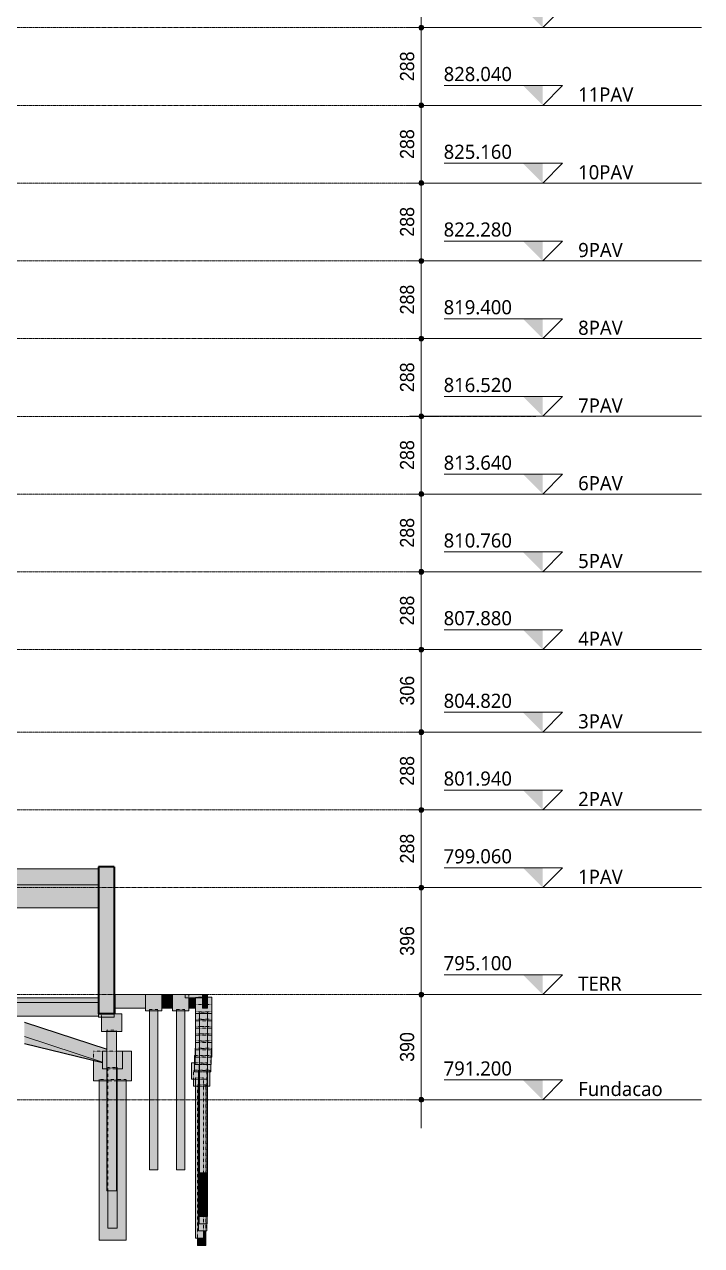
# Model space of a CAD drawing. Header units: centimetres. Extents: x -1981 to 73905, y -3196 to 88043.
# Drawn here: x 70308 to 72817, y 78580 to 83104 of the extents above; entities that cross this region are included whole.
import ezdxf

# ---------------------------------------------------------------- set-up
doc = ezdxf.new("R2010")
doc.units = ezdxf.units.CM
doc.linetypes.add('Centro', pattern=[3.175, 0.635, -0.47625, 1.5875, -0.47625])
doc.linetypes.add('Traço', pattern=[0.635, 0.3175, -0.3175])
for name, color, linetype, lineweight in [('A-ANNO-DIMS', 7, 'Continuous', 9), ('A-ANNO-DIMS-350', 7, 'Continuous', 9), ('A-FLOR', 7, 'Continuous', 25), ('A-FLOR-LEVL', 7, 'Continuous', 9), ('S-BEAM', 7, 'Continuous', 25), ('S-COLS', 7, 'Continuous', 25), ('S-FNDN', 7, 'Continuous', 25), ('S-FNDN-HDLN', 7, 'Traço', 9)]:
    doc.layers.add(name, color=color, linetype=linetype, lineweight=lineweight)
doc.styles.add('Arial_5', font='arial.ttf', dxfattribs={"width": 0.9, "height": 52.5})
doc.styles.add('Gadugi_8', font='gadugi.ttf', dxfattribs={"height": 52.5})
doc.dimstyles.new('PED_1_5mm_ESQ_5', dxfattribs={"dimscale": 30.48, "dimtxt": 53.563618, "dimasz": 2.296588, "dimexe": 1.722441, "dimexo": 1.722441, "dimgap": 0.344488, "dimtad": 1, "dimdec": 1, "dimrnd": 0.5, "dimdsep": 46, "dimtxsty": 'Arial_5', "dimblk1": 'DOTSMALL', "dimblk2": 'DOTSMALL', "dimsah": 1, "dimcen": 0.09, "dimdle": 3.444882, "dimazin": 0, "dimtfac": 1, "dimtdec": 4, "dimtix": 1, "dimtmove": 0, "dimatfit": 3, "dimfxl": 1, "dimtvp": 1, "dimtolj": 1, "dimtzin": 0, "dimarcsym": 2})

# ---------------------------------------------------------------- blocks, each defined once
blk = doc.blocks.new('PED_BLRET-1EST_R01_2019 - 75x75x65-3763687-CT G 003 - CRT ESQ')
at = {"layer": 'S-FNDN-HDLN'}
for p, q in [((1714.1, 79378), (1749.1, 79378)), ((1714.1, 79373), (1714.1, 79378)), ((1749.1, 79373), (1714.1, 79373)), ((1749.1, 79378), (1749.1, 79373))]:
    blk.add_line(p, q, dxfattribs=at)
blk = doc.blocks.new('PED_BLRET-1EST_R01_2019_muro_ - 60x60x60-3843966-CT G 003 - CRT ESQ')
at = {"layer": 'S-FNDN-HDLN'}
for p, q in [((-2471.6, 79455), (-2441.6, 79455)), ((-2471.6, 79450), (-2471.6, 79455)), ((-2441.6, 79450), (-2471.6, 79450)), ((-2441.6, 79455), (-2441.6, 79450))]:
    blk.add_line(p, q, dxfattribs=at)
blk = doc.blocks.new('PED_BLRET-1EST_R01_2019_muro_ - 60x60x60-V20-CT G 003 - CRT ESQ')
at = {"layer": 'S-FNDN-HDLN'}
for p, q in [((2057.1, 79418), (2087.1, 79418)), ((2087.1, 79413), (2057.2, 79413))]:
    blk.add_line(p, q, dxfattribs=at)
blk = doc.blocks.new('PED_BLRET-1EST_R01_2019_muro_ - 60x60x60-V21-CT G 003 - CRT ESQ')
at = {"layer": 'S-FNDN-HDLN'}
for p, q in [((2057.1, 79337), (2087.1, 79337)), ((2087.1, 79332), (2057.1, 79332))]:
    blk.add_line(p, q, dxfattribs=at)
blk = doc.blocks.new('PED_BLRET-1EST_R01_2019_muro_ - 60x60x60-V4-CT G 003 - CRT ESQ')
at = {"layer": 'S-FNDN-HDLN'}
for p, q in [((2055.6, 79256), (2057.1, 79256)), ((2055.6, 79251), (2055.6, 79256)), ((2057.1, 79251), (2055.6, 79251)), ((2057.1, 79256), (2085.6, 79256)), ((2085.6, 79251), (2057.1, 79251)), ((2085.6, 79256), (2085.6, 79251))]:
    blk.add_line(p, q, dxfattribs=at)
blk = doc.blocks.new('PED_BLRET-1EST_R01_2019_muro_ - 60x60x60-V5-CT G 003 - CRT ESQ')
at = {"layer": 'S-FNDN-HDLN'}
for p, q in [((2053.7, 79229), (2055.6, 79229)), ((2053.7, 79224), (2053.7, 79229)), ((2055.7, 79224), (2053.7, 79224)), ((2055.7, 79229), (2083.7, 79229)), ((2083.7, 79224), (2055.7, 79224)), ((2083.7, 79229), (2083.7, 79224))]:
    blk.add_line(p, q, dxfattribs=at)
blk = doc.blocks.new('PED_BLRET-1EST_R01_2019_muro_ - 60x60x60-V6-CT G 003 - CRT ESQ')
at = {"layer": 'S-FNDN-HDLN'}
for p, q in [((2042.1, 79202), (2053.8, 79202)), ((2042.1, 79197), (2042.1, 79202)), ((2053.8, 79197), (2042.1, 79197)), ((2053.8, 79202), (2072.1, 79202)), ((2072.1, 79197), (2053.8, 79197)), ((2072.1, 79202), (2072.1, 79197))]:
    blk.add_line(p, q, dxfattribs=at)
blk = doc.blocks.new('PED_BLRET-1EST_R01_2019_muro_ - 60x60x60-V22-CT G 003 - CRT ESQ')
at = {"layer": 'S-FNDN-HDLN'}
for p, q in [((2049.9, 79175), (2079.9, 79175)), ((2049.9, 79170), (2049.9, 79175)), ((2079.9, 79170), (2049.9, 79170)), ((2079.9, 79175), (2079.9, 79170))]:
    blk.add_line(p, q, dxfattribs=at)
blk = doc.blocks.new('PED_BLRET-1EST_EXCENTRICA_R01_2019 - 120x140x110-3841340-CT G 003 - CRT ESQ')
at = {"layer": 'S-FNDN-HDLN'}
for p, q in [((1684.7, 79195), (1714.1, 79195)), ((1684.7, 79190), (1684.7, 79195)), ((1714.1, 79190), (1684.7, 79190)), ((1714.1, 79195), (1752.1, 79195)), ((1752.1, 79190), (1714.1, 79190)), ((1752.1, 79195), (1784.7, 79195)), ((1784.7, 79190), (1752.1, 79190)), ((1784.7, 79195), (1784.7, 79190))]:
    blk.add_line(p, q, dxfattribs=at)
blk = doc.blocks.new('PED_BLRET-1EST_R01_2019 - 75x75x65-V7-CT G 003 - CRT ESQ')
at = {"layer": 'S-FNDN-HDLN'}
for p, q in [((1717.1, 79240), (1749.1, 79240)), ((1717.1, 79235), (1717.1, 79240)), ((1749.1, 79235), (1717.1, 79235)), ((1749.1, 79240), (1752.1, 79240)), ((1752.1, 79235), (1749.1, 79235)), ((1752.1, 79240), (1752.1, 79235))]:
    blk.add_line(p, q, dxfattribs=at)
blk = doc.blocks.new('Nível - NÍVEL - CORTE ESQUEMÁTICO-903305-CT G 003 - CRT ESQ')
at = {"layer": 'A-FLOR-LEVL'}
blk.add_hatch(color=256, dxfattribs=at).paths.add_polyline_path([(3329, 79583.6), (3329, 79510.1), (3255.4, 79583.6)], flags=0)
for p, q in [((2963, 79583.6), (3402.6, 79583.6)), ((3329, 79510.1), (3402.6, 79583.6)), ((2835.2, 79510.1), (3917.5, 79510.1))]:
    blk.add_line(p, q, dxfattribs=at)
blk = doc.blocks.new('DIMBLOCK337-CT G 003 - CRT ESQ')
at = {"layer": 'A-ANNO-DIMS-350'}
h = blk.add_hatch(color=256, dxfattribs=at)
edge = h.paths.add_edge_path(flags=0)
edge.add_arc((71778.3, 83380), 8.75, 0, 360)
h = blk.add_hatch(color=256, dxfattribs=at)
edge = h.paths.add_edge_path(flags=0)
edge.add_arc((71778.3, 83092), 8.75, 0, 360)
for p, q in [((71738.2, 83380), (71830.8, 83380)), ((71778.3, 83380), (71738.2, 83380)), ((71778.3, 83380), (71778.3, 83092)), ((71738.2, 83092), (71830.8, 83092)), ((71778.3, 83092), (71738.2, 83092))]:
    blk.add_line(p, q, dxfattribs=at)
for centre in [(71778.3, 83380), (71778.3, 83092)]:
    blk.add_circle(centre, 8.75, dxfattribs=at)
at = {"layer": 'A-ANNO-DIMS-350', "color": 0, "insert": (71699.6, 83181.6), "char_height": 52.5, "width": 130.53, "attachment_point": 1, "rotation": 90, "line_spacing_factor": 0.941778, "style": 'Arial_5'}
blk.add_mtext('288', dxfattribs=at)
blk = doc.blocks.new('_DotSmall')
at = {"color": 0, "linetype": 'ByBlock', "const_width": 0.5}
blk.add_lwpolyline([(-0.0625, 0, 1), (0.0625, 0, 1)], format="xyb", close=True, dxfattribs=at)
blk = doc.blocks.new('DIMBLOCK338-CT G 003 - CRT ESQ')
at = {"layer": 'A-ANNO-DIMS-350'}
h = blk.add_hatch(color=256, dxfattribs=at)
edge = h.paths.add_edge_path(flags=0)
edge.add_arc((71778.3, 83092), 8.75, 0, 360)
h = blk.add_hatch(color=256, dxfattribs=at)
edge = h.paths.add_edge_path(flags=0)
edge.add_arc((71778.3, 82804), 8.75, 0, 360)
for p, q in [((71738.2, 83092), (71830.8, 83092)), ((71778.3, 83092), (71738.2, 83092)), ((71778.3, 83092), (71778.3, 82804)), ((71738.2, 82804), (71830.8, 82804)), ((71778.3, 82804), (71738.2, 82804))]:
    blk.add_line(p, q, dxfattribs=at)
for centre in [(71778.3, 83092), (71778.3, 82804)]:
    blk.add_circle(centre, 8.75, dxfattribs=at)
at = {"layer": 'A-ANNO-DIMS-350', "color": 0, "insert": (71699.6, 82893.6), "char_height": 52.5, "width": 130.53, "attachment_point": 1, "rotation": 90, "line_spacing_factor": 0.941778, "style": 'Arial_5'}
blk.add_mtext('288', dxfattribs=at)
blk = doc.blocks.new('DIMBLOCK339-CT G 003 - CRT ESQ')
at = {"layer": 'A-ANNO-DIMS-350'}
h = blk.add_hatch(color=256, dxfattribs=at)
edge = h.paths.add_edge_path(flags=0)
edge.add_arc((71778.3, 82804), 8.75, 0, 360)
h = blk.add_hatch(color=256, dxfattribs=at)
edge = h.paths.add_edge_path(flags=0)
edge.add_arc((71778.3, 82516), 8.75, 0, 360)
for p, q in [((71738.2, 82804), (71830.8, 82804)), ((71778.3, 82804), (71738.2, 82804)), ((71778.3, 82804), (71778.3, 82516)), ((71738.2, 82516), (71830.8, 82516)), ((71778.3, 82516), (71738.2, 82516))]:
    blk.add_line(p, q, dxfattribs=at)
for centre in [(71778.3, 82804), (71778.3, 82516)]:
    blk.add_circle(centre, 8.75, dxfattribs=at)
at = {"layer": 'A-ANNO-DIMS-350', "color": 0, "insert": (71699.6, 82605.6), "char_height": 52.5, "width": 130.53, "attachment_point": 1, "rotation": 90, "line_spacing_factor": 0.941778, "style": 'Arial_5'}
blk.add_mtext('288', dxfattribs=at)
blk = doc.blocks.new('DIMBLOCK340-CT G 003 - CRT ESQ')
at = {"layer": 'A-ANNO-DIMS-350'}
h = blk.add_hatch(color=256, dxfattribs=at)
edge = h.paths.add_edge_path(flags=0)
edge.add_arc((71778.3, 82516), 8.75, 0, 360)
h = blk.add_hatch(color=256, dxfattribs=at)
edge = h.paths.add_edge_path(flags=0)
edge.add_arc((71778.3, 82228), 8.75, 0, 360)
for p, q in [((71738.2, 82516), (71830.8, 82516)), ((71778.3, 82516), (71738.2, 82516)), ((71778.3, 82516), (71778.3, 82228)), ((71738.2, 82228), (71830.8, 82228)), ((71778.3, 82228), (71738.2, 82228))]:
    blk.add_line(p, q, dxfattribs=at)
for centre in [(71778.3, 82516), (71778.3, 82228)]:
    blk.add_circle(centre, 8.75, dxfattribs=at)
at = {"layer": 'A-ANNO-DIMS-350', "color": 0, "insert": (71699.6, 82317.6), "char_height": 52.5, "width": 130.53, "attachment_point": 1, "rotation": 90, "line_spacing_factor": 0.941778, "style": 'Arial_5'}
blk.add_mtext('288', dxfattribs=at)
blk = doc.blocks.new('DIMBLOCK341-CT G 003 - CRT ESQ')
at = {"layer": 'A-ANNO-DIMS-350'}
h = blk.add_hatch(color=256, dxfattribs=at)
edge = h.paths.add_edge_path(flags=0)
edge.add_arc((71778.3, 82228), 8.75, 0, 360)
h = blk.add_hatch(color=256, dxfattribs=at)
edge = h.paths.add_edge_path(flags=0)
edge.add_arc((71778.3, 81940), 8.75, 0, 360)
for p, q in [((71738.2, 82228), (71830.8, 82228)), ((71778.3, 82228), (71738.2, 82228)), ((71778.3, 82228), (71778.3, 81940)), ((71738.2, 81940), (71830.8, 81940)), ((71778.3, 81940), (71738.2, 81940))]:
    blk.add_line(p, q, dxfattribs=at)
for centre in [(71778.3, 82228), (71778.3, 81940)]:
    blk.add_circle(centre, 8.75, dxfattribs=at)
at = {"layer": 'A-ANNO-DIMS-350', "color": 0, "insert": (71699.6, 82029.6), "char_height": 52.5, "width": 130.53, "attachment_point": 1, "rotation": 90, "line_spacing_factor": 0.941778, "style": 'Arial_5'}
blk.add_mtext('288', dxfattribs=at)
blk = doc.blocks.new('DIMBLOCK342-CT G 003 - CRT ESQ')
at = {"layer": 'A-ANNO-DIMS-350'}
h = blk.add_hatch(color=256, dxfattribs=at)
edge = h.paths.add_edge_path(flags=0)
edge.add_arc((71778.3, 81940), 8.75, 0, 360)
h = blk.add_hatch(color=256, dxfattribs=at)
edge = h.paths.add_edge_path(flags=0)
edge.add_arc((71778.3, 81652), 8.75, 0, 360)
for p, q in [((71738.2, 81940), (71830.8, 81940)), ((71778.3, 81940), (71738.2, 81940)), ((71778.3, 81940), (71778.3, 81652)), ((71738.2, 81652), (71830.8, 81652)), ((71778.3, 81652), (71738.2, 81652))]:
    blk.add_line(p, q, dxfattribs=at)
for centre in [(71778.3, 81940), (71778.3, 81652)]:
    blk.add_circle(centre, 8.75, dxfattribs=at)
at = {"layer": 'A-ANNO-DIMS-350', "color": 0, "insert": (71699.6, 81741.6), "char_height": 52.5, "width": 130.53, "attachment_point": 1, "rotation": 90, "line_spacing_factor": 0.941778, "style": 'Arial_5'}
blk.add_mtext('288', dxfattribs=at)
blk = doc.blocks.new('DIMBLOCK343-CT G 003 - CRT ESQ')
at = {"layer": 'A-ANNO-DIMS-350'}
h = blk.add_hatch(color=256, dxfattribs=at)
edge = h.paths.add_edge_path(flags=0)
edge.add_arc((71778.3, 81652), 8.75, 0, 360)
h = blk.add_hatch(color=256, dxfattribs=at)
edge = h.paths.add_edge_path(flags=0)
edge.add_arc((71778.3, 81364), 8.75, 0, 360)
for p, q in [((71738.2, 81652), (71830.8, 81652)), ((71778.3, 81652), (71738.2, 81652)), ((71778.3, 81652), (71778.3, 81364)), ((71738.2, 81364), (71830.8, 81364)), ((71778.3, 81364), (71738.2, 81364))]:
    blk.add_line(p, q, dxfattribs=at)
for centre in [(71778.3, 81652), (71778.3, 81364)]:
    blk.add_circle(centre, 8.75, dxfattribs=at)
at = {"layer": 'A-ANNO-DIMS-350', "color": 0, "insert": (71699.6, 81453.6), "char_height": 52.5, "width": 130.53, "attachment_point": 1, "rotation": 90, "line_spacing_factor": 0.941778, "style": 'Arial_5'}
blk.add_mtext('288', dxfattribs=at)
blk = doc.blocks.new('DIMBLOCK344-CT G 003 - CRT ESQ')
at = {"layer": 'A-ANNO-DIMS-350'}
h = blk.add_hatch(color=256, dxfattribs=at)
edge = h.paths.add_edge_path(flags=0)
edge.add_arc((71778.3, 81364), 8.75, 0, 360)
h = blk.add_hatch(color=256, dxfattribs=at)
edge = h.paths.add_edge_path(flags=0)
edge.add_arc((71778.3, 81076), 8.75, 0, 360)
for p, q in [((71738.2, 81364), (71830.8, 81364)), ((71778.3, 81364), (71738.2, 81364)), ((71778.3, 81364), (71778.3, 81076)), ((71738.2, 81076), (71830.8, 81076)), ((71778.3, 81076), (71738.2, 81076))]:
    blk.add_line(p, q, dxfattribs=at)
for centre in [(71778.3, 81364), (71778.3, 81076)]:
    blk.add_circle(centre, 8.75, dxfattribs=at)
at = {"layer": 'A-ANNO-DIMS-350', "color": 0, "insert": (71699.6, 81165.6), "char_height": 52.5, "width": 130.53, "attachment_point": 1, "rotation": 90, "line_spacing_factor": 0.941778, "style": 'Arial_5'}
blk.add_mtext('288', dxfattribs=at)
blk = doc.blocks.new('DIMBLOCK345-CT G 003 - CRT ESQ')
at = {"layer": 'A-ANNO-DIMS-350'}
h = blk.add_hatch(color=256, dxfattribs=at)
edge = h.paths.add_edge_path(flags=0)
edge.add_arc((71778.3, 81076), 8.75, 0, 360)
h = blk.add_hatch(color=256, dxfattribs=at)
edge = h.paths.add_edge_path(flags=0)
edge.add_arc((71778.3, 80788), 8.75, 0, 360)
for p, q in [((71738.2, 81076), (71830.8, 81076)), ((71778.3, 81076), (71738.2, 81076)), ((71778.3, 81076), (71778.3, 80788)), ((71738.2, 80788), (71830.8, 80788)), ((71778.3, 80788), (71738.2, 80788))]:
    blk.add_line(p, q, dxfattribs=at)
for centre in [(71778.3, 81076), (71778.3, 80788)]:
    blk.add_circle(centre, 8.75, dxfattribs=at)
at = {"layer": 'A-ANNO-DIMS-350', "color": 0, "insert": (71699.6, 80877.6), "char_height": 52.5, "width": 130.53, "attachment_point": 1, "rotation": 90, "line_spacing_factor": 0.941778, "style": 'Arial_5'}
blk.add_mtext('288', dxfattribs=at)
blk = doc.blocks.new('DIMBLOCK346-CT G 003 - CRT ESQ')
at = {"layer": 'A-ANNO-DIMS-350'}
h = blk.add_hatch(color=256, dxfattribs=at)
edge = h.paths.add_edge_path(flags=0)
edge.add_arc((71778.3, 80788), 8.75, 0, 360)
h = blk.add_hatch(color=256, dxfattribs=at)
edge = h.paths.add_edge_path(flags=0)
edge.add_arc((71778.3, 80482), 8.75, 0, 360)
for p, q in [((71738.2, 80788), (71830.8, 80788)), ((71778.3, 80788), (71738.2, 80788)), ((71778.3, 80788), (71778.3, 80482)), ((71738.2, 80482), (71830.8, 80482)), ((71778.3, 80482), (71738.2, 80482))]:
    blk.add_line(p, q, dxfattribs=at)
for centre in [(71778.3, 80788), (71778.3, 80482)]:
    blk.add_circle(centre, 8.75, dxfattribs=at)
at = {"layer": 'A-ANNO-DIMS-350', "color": 0, "insert": (71699.6, 80580.6), "char_height": 52.5, "width": 130.53, "attachment_point": 1, "rotation": 90, "line_spacing_factor": 0.941778, "style": 'Arial_5'}
blk.add_mtext('306', dxfattribs=at)
blk = doc.blocks.new('DIMBLOCK347-CT G 003 - CRT ESQ')
at = {"layer": 'A-ANNO-DIMS-350'}
h = blk.add_hatch(color=256, dxfattribs=at)
edge = h.paths.add_edge_path(flags=0)
edge.add_arc((71778.3, 80482), 8.75, 0, 360)
h = blk.add_hatch(color=256, dxfattribs=at)
edge = h.paths.add_edge_path(flags=0)
edge.add_arc((71778.3, 80194), 8.75, 0, 360)
for p, q in [((71738.2, 80482), (71830.8, 80482)), ((71778.3, 80482), (71738.2, 80482)), ((71778.3, 80482), (71778.3, 80194)), ((71738.2, 80194), (71830.8, 80194)), ((71778.3, 80194), (71738.2, 80194))]:
    blk.add_line(p, q, dxfattribs=at)
for centre in [(71778.3, 80482), (71778.3, 80194)]:
    blk.add_circle(centre, 8.75, dxfattribs=at)
at = {"layer": 'A-ANNO-DIMS-350', "color": 0, "insert": (71699.6, 80283.6), "char_height": 52.5, "width": 130.53, "attachment_point": 1, "rotation": 90, "line_spacing_factor": 0.941778, "style": 'Arial_5'}
blk.add_mtext('288', dxfattribs=at)
blk = doc.blocks.new('DIMBLOCK348-CT G 003 - CRT ESQ')
at = {"layer": 'A-ANNO-DIMS-350'}
h = blk.add_hatch(color=256, dxfattribs=at)
edge = h.paths.add_edge_path(flags=0)
edge.add_arc((71778.3, 80194), 8.75, 0, 360)
h = blk.add_hatch(color=256, dxfattribs=at)
edge = h.paths.add_edge_path(flags=0)
edge.add_arc((71778.3, 79906), 8.75, 0, 360)
for p, q in [((71738.2, 80194), (71830.8, 80194)), ((71778.3, 80194), (71738.2, 80194)), ((71778.3, 80194), (71778.3, 79906)), ((71738.2, 79906), (71830.8, 79906)), ((71778.3, 79906), (71738.2, 79906))]:
    blk.add_line(p, q, dxfattribs=at)
for centre in [(71778.3, 80194), (71778.3, 79906)]:
    blk.add_circle(centre, 8.75, dxfattribs=at)
at = {"layer": 'A-ANNO-DIMS-350', "color": 0, "insert": (71699.6, 79995.6), "char_height": 52.5, "width": 130.53, "attachment_point": 1, "rotation": 90, "line_spacing_factor": 0.941778, "style": 'Arial_5'}
blk.add_mtext('288', dxfattribs=at)
blk = doc.blocks.new('DIMBLOCK349-CT G 003 - CRT ESQ')
at = {"layer": 'A-ANNO-DIMS-350'}
h = blk.add_hatch(color=256, dxfattribs=at)
edge = h.paths.add_edge_path(flags=0)
edge.add_arc((71778.3, 79906), 8.75, 0, 360)
h = blk.add_hatch(color=256, dxfattribs=at)
edge = h.paths.add_edge_path(flags=0)
edge.add_arc((71778.3, 79510), 8.75, 0, 360)
for p, q in [((71738.2, 79906), (71830.8, 79906)), ((71778.3, 79906), (71738.2, 79906)), ((71778.3, 79906), (71778.3, 79510)), ((71738.2, 79510), (71830.8, 79510)), ((71778.3, 79510), (71738.2, 79510))]:
    blk.add_line(p, q, dxfattribs=at)
for centre in [(71778.3, 79906), (71778.3, 79510)]:
    blk.add_circle(centre, 8.75, dxfattribs=at)
at = {"layer": 'A-ANNO-DIMS-350', "color": 0, "insert": (71699.6, 79653.6), "char_height": 52.5, "width": 130.53, "attachment_point": 1, "rotation": 90, "line_spacing_factor": 0.941778, "style": 'Arial_5'}
blk.add_mtext('396', dxfattribs=at)
blk = doc.blocks.new('DIMBLOCK350-CT G 003 - CRT ESQ')
at = {"layer": 'A-ANNO-DIMS-350'}
h = blk.add_hatch(color=256, dxfattribs=at)
edge = h.paths.add_edge_path(flags=0)
edge.add_arc((71778.3, 79510), 8.75, 0, 360)
h = blk.add_hatch(color=256, dxfattribs=at)
edge = h.paths.add_edge_path(flags=0)
edge.add_arc((71778.3, 79120), 8.75, 0, 360)
for p, q in [((71738.2, 79510), (71830.8, 79510)), ((71778.3, 79510), (71738.2, 79510)), ((71778.3, 79510), (71778.3, 79015)), ((71738.2, 79120), (71830.8, 79120)), ((71778.3, 79120), (71738.2, 79120))]:
    blk.add_line(p, q, dxfattribs=at)
for centre in [(71778.3, 79510), (71778.3, 79120)]:
    blk.add_circle(centre, 8.75, dxfattribs=at)
at = {"layer": 'A-ANNO-DIMS-350', "color": 0, "insert": (71699.6, 79260.6), "char_height": 52.5, "width": 130.53, "attachment_point": 1, "rotation": 90, "line_spacing_factor": 0.941778, "style": 'Arial_5'}
blk.add_mtext('390', dxfattribs=at)

msp = doc.modelspace()

# ---------------------------------------------------------------- hatches: boundary and pattern name
at = {"layer": 'A-FLOR', "true_color": 0xc0c0c0}
for points in [[(70967.74, 79498), (70967.74, 79510), (70903.81, 79510), (70903.81, 79498), (70966.87, 79498)], [(70621.81, 79426), (70640.81, 79426), (70640.81, 79438), (70581.81, 79437.73), (70581.81, 79426), (70601.09, 79426)]]:
    msp.add_hatch(color=9, dxfattribs=at).paths.add_polyline_path(points, flags=0)
at = {"layer": 'S-BEAM', "true_color": 0xc0c0c0}
for points in [[(70187.52, 79916), (70581.81, 79916), (70581.81, 79976), (69889.32, 79976), (69889.33, 79916), (70135.82, 79916)], [(70187.52, 79831), (70581.81, 79831), (70581.81, 79916), (69889.33, 79916), (69889.33, 79831), (70135.82, 79831)], [(70247.82, 79480), (70581.81, 79480), (70581.81, 79498), (70247.82, 79498)], [(70756.18, 79460), (70756.74, 79460), (70756.74, 79510), (70643.94, 79510), (70643.94, 79460), (70668.81, 79460)], [(70856.75, 79460), (70856.75, 79510), (70816.74, 79510), (70816.74, 79460)], [(70941.8, 79460), (70941.8, 79498), (70916.75, 79498), (70916.75, 79460)], [(70986.74, 79510), (70986.74, 79510.55), (70967.74, 79510.55), (70967.74, 79510), (70984.23, 79510)], [(70967.74, 79460), (70986.74, 79460), (70986.74, 79510), (70967.74, 79510), (70967.74, 79498)], [(69942.67, 79430), (70581.81, 79430), (70581.81, 79480), (69942.67, 79480)], [(70613.81, 79306.26), (70613.81, 79307.16), (70307.82, 79407.5), (70307.82, 79406.6), (70601.09, 79310.43)], [(70596.82, 79259.26), (70596.82, 79300), (70613.81, 79300), (70613.81, 79306.26), (70307.82, 79406.6), (70307.82, 79354.03), (70572.54, 79267.23)], [(70596.82, 79258.49), (70596.82, 79259.26), (70307.82, 79354.03), (70307.82, 79328.72), (70593.66, 79259.26)], [(70596.82, 79257.09), (70596.82, 79258.49), (70307.82, 79328.72), (70307.82, 79327.32), (70587.89, 79259.26)]]:
    msp.add_hatch(color=9, dxfattribs=at).paths.add_polyline_path(points, flags=0)
at = {"layer": 'S-COLS', "true_color": 0xc0c0c0}
for points in [[(70640.81, 79438), (70640.81, 79983), (70581.81, 79983), (70581.81, 79438), (70601.09, 79438)], [(70640.81, 79438), (70643.76, 79438), (70643.76, 79498), (70640.81, 79498), (70640.81, 79443.72)], [(70643.76, 79438), (70643.82, 79438), (70643.76, 79442.08)]]:
    msp.add_hatch(color=9, dxfattribs=at).paths.add_polyline_path(points, flags=0)
at = {"layer": 'S-FNDN', "true_color": 0xc0c0c0}
for points in [[(70816.74, 79450), (70816.74, 79510), (70756.74, 79510), (70756.74, 79450)], [(70856.75, 79450), (70916.75, 79450), (70916.75, 79498), (70903.81, 79498), (70903.81, 79510), (70856.75, 79510)], [(71001.8, 79440), (71001.8, 79500), (70986.74, 79500), (70986.74, 79460), (70967.74, 79460), (70967.74, 79498), (70941.8, 79498), (70941.8, 79440), (70988.81, 79440)], [(70771.74, 78860), (70801.74, 78860), (70801.74, 79450), (70771.74, 79450), (70771.74, 79002.49)], [(70871.75, 78860), (70901.75, 78860), (70901.75, 79450), (70871.75, 79450), (70871.75, 78914.24)], [(70652.79, 79373), (70668.81, 79373), (70668.81, 79438), (70640.81, 79438), (70640.81, 79426), (70593.81, 79426), (70593.81, 79373), (70626.94, 79373)], [(70956.8, 78850), (70986.8, 78850), (70986.47, 79440), (70956.8, 79440), (70956.8, 78861.54)], [(70613.81, 78783), (70648.81, 78783), (70648.81, 79373), (70613.81, 79373), (70613.81, 78825.99)], [(70616.82, 78645), (70651.82, 78645), (70651.82, 79235), (70648.81, 79235), (70648.81, 78783), (70616.82, 78783), (70616.82, 78649.5)], [(70926.74, 79197), (70953.41, 79197), (70953.41, 79224.01), (70938.41, 79224.01), (70938.41, 79257), (70926.74, 79257), (70926.74, 79223.1)], [(70953.41, 78634.01), (70983.41, 78634.01), (70983.29, 78660.99), (70955.3, 78660.99), (70955.3, 79224.01), (70953.41, 79224.01), (70953.41, 78781.87), (70953.41, 78649.5)], [(70964.45, 78660.99), (70985.3, 78660.99), (70985.28, 78688.01), (70956.8, 78688.01), (70956.8, 79250.99), (70955.3, 79250.99), (70955.42, 78660.99), (70964.3, 78660.99)], [(70584.38, 78600), (70684.38, 78600), (70684.38, 79190), (70651.82, 79190), (70651.82, 78645), (70616.82, 78645), (70616.82, 78783), (70613.81, 78783), (70613.81, 79190), (70584.38, 79190), (70584.38, 78649.5)], [(70969.73, 78607), (70971.74, 78607), (70971.72, 78634.01), (70953.41, 78634.01), (70953.41, 79197), (70941.74, 79197), (70941.74, 78607), (70968.5, 78607)], [(70986.29, 78823.01), (70986.8, 78823.01), (70986.78, 78850), (70956.8, 78850), (70957.04, 78823.01), (70984.79, 78823.01)], [(70975.69, 78796.01), (70986.8, 78796.01), (70986.78, 78823.01), (70956.8, 78823.01), (70957.15, 78796.01), (70971.8, 78796.01)], [(70962.97, 78769.01), (70986.8, 78769.01), (70986.78, 78796.01), (70956.8, 78796.01), (70957.04, 78769.01), (70961.2, 78769.01)], [(70971.8, 78742.01), (70986.8, 78742.01), (70986.78, 78769.01), (70956.8, 78769.01), (70957.11, 78742.01), (70967.92, 78742.01)], [(70962.97, 78715), (70986.8, 78715), (70986.78, 78742.01), (70956.8, 78742.01), (70957.18, 78715), (70962.8, 78715)], [(70964.3, 78688.01), (70986.8, 78688.01), (70986.78, 78715), (70956.8, 78715), (70956.8, 78688.01), (70962.97, 78688.01)], [(70968.41, 78580), (70979.62, 78580), (70979.57, 78634.01), (70971.74, 78634.01), (70971.74, 78607), (70949.62, 78607), (70949.62, 78580), (70967.35, 78580)]]:
    msp.add_hatch(color=9, dxfattribs=at).paths.add_polyline_path(points, flags=0)
h = msp.add_hatch(color=9, dxfattribs=at)
h.paths.add_polyline_path([(71001.8, 79413.01), (71001.8, 79440), (70986.8, 79440), (70986.8, 79413.01), (70988.81, 79413.01)], flags=0)
h.paths.add_polyline_path([(70941.8, 79413.01), (70956.8, 79413.01), (70956.8, 79440), (70941.8, 79440), (70941.8, 79419.01)], flags=0)
h = msp.add_hatch(color=9, dxfattribs=at)
h.paths.add_polyline_path([(70941.8, 79386.01), (70956.8, 79386.01), (70956.8, 79413.01), (70941.8, 79413.01), (70941.8, 79392.01)], flags=0)
h.paths.add_polyline_path([(70986.8, 79386.01), (71001.8, 79386.01), (71001.8, 79413.01), (70986.8, 79413.01), (70986.8, 79399.6)], flags=0)
h = msp.add_hatch(color=9, dxfattribs=at)
h.paths.add_polyline_path([(71001.8, 79359.01), (71001.8, 79386.01), (70986.8, 79386.01), (70986.8, 79359.01), (70988.81, 79359.01)], flags=0)
h.paths.add_polyline_path([(70941.8, 79359.01), (70956.8, 79359.01), (70956.8, 79386.01), (70941.8, 79386.01)], flags=0)
h = msp.add_hatch(color=9, dxfattribs=at)
h.paths.add_polyline_path([(70956.8, 79332.01), (70956.8, 79359.01), (70941.8, 79359.01), (70941.8, 79332.01)], flags=0)
h.paths.add_polyline_path([(70986.8, 79332.01), (71001.8, 79332.01), (71001.8, 79359.01), (70986.8, 79359.01), (70986.8, 79355.47)], flags=0)
h = msp.add_hatch(color=9, dxfattribs=at)
h.paths.add_polyline_path([(70956.8, 79250.99), (70956.8, 79278.01), (70941.8, 79278.01), (70941.8, 79310.99), (70940.3, 79310.99), (70940.3, 79250.99)], flags=0)
h.paths.add_polyline_path([(71000.3, 79250.99), (71000.3, 79278.01), (70986.8, 79278.01), (70986.8, 79250.99), (70988.81, 79250.99)], flags=0)
h = msp.add_hatch(color=9, dxfattribs=at)
h.paths.add_polyline_path([(70941.8, 79305), (70956.8, 79305), (70956.8, 79332.01), (70941.8, 79332.01), (70941.8, 79310.99)], flags=0)
h.paths.add_polyline_path([(70986.8, 79305), (71001.8, 79305), (71001.8, 79332.01), (70986.8, 79332.01), (70986.8, 79311.35)], flags=0)
h = msp.add_hatch(color=9, dxfattribs=at)
h.paths.add_polyline_path([(70651.82, 79190), (70704.38, 79190), (70704.38, 79300), (70671.82, 79300), (70671.82, 79235), (70651.82, 79235), (70651.82, 79223.1)], flags=0)
h.paths.add_polyline_path([(70601.09, 79190), (70613.81, 79190), (70613.81, 79235), (70596.82, 79235), (70596.82, 79257.09), (70564.38, 79264.98), (70564.38, 79190), (70596.82, 79190)], flags=0)
h = msp.add_hatch(color=9, dxfattribs=at)
h.paths.add_polyline_path([(70671.82, 79235), (70671.82, 79300), (70648.81, 79300), (70648.81, 79235), (70652.79, 79235)], flags=0)
h.paths.add_polyline_path([(70596.82, 79235), (70613.81, 79235), (70613.81, 79300), (70596.82, 79300), (70596.82, 79252.13)], flags=0)
h = msp.add_hatch(color=9, dxfattribs=at)
h.paths.add_polyline_path([(70988.81, 79224.01), (70998.41, 79224.01), (70998.41, 79250.99), (70986.8, 79250.99), (70986.8, 79224.01)], flags=0)
h.paths.add_polyline_path([(70938.41, 79224.01), (70955.3, 79224.01), (70955.3, 79250.99), (70940.3, 79250.99), (70940.3, 79284.01), (70938.41, 79284.01), (70938.41, 79250.99)], flags=0)
h = msp.add_hatch(color=9, dxfattribs=at)
h.paths.add_polyline_path([(71001.8, 79278.01), (71001.8, 79305), (70986.8, 79305), (70986.8, 79278.01), (70988.81, 79278.01)], flags=0)
h.paths.add_polyline_path([(70941.8, 79278.01), (70956.8, 79278.01), (70956.8, 79305), (70941.8, 79305), (70941.8, 79284.01)], flags=0)
h = msp.add_hatch(color=9, dxfattribs=at)
h.paths.add_polyline_path([(70994.62, 79170), (70994.62, 79224.01), (70986.8, 79224.01), (70986.8, 79170), (70988.81, 79170)], flags=0)
h.paths.add_polyline_path([(70937.12, 79170), (70941.74, 79170), (70941.74, 79197), (70934.62, 79197), (70934.62, 79170)], flags=0)

# ---------------------------------------------------------------- linework, layer by layer
at = {"layer": 'A-FLOR', "lineweight": 9}
for p, q in [((70903.81, 79510), (70967.74, 79510)), ((70903.81, 79510), (70903.81, 79498)), ((70967.74, 79498), (70903.81, 79498)), ((70967.74, 79510), (70967.74, 79498)), ((70581.81, 79438), (70640.81, 79438)), ((70581.81, 79438), (70581.81, 79426)), ((70640.81, 79426), (70581.81, 79426)), ((70640.81, 79438), (70640.81, 79426))]:
    msp.add_line(p, q, dxfattribs=at)
at = {"layer": 'A-FLOR-LEVL', "linetype": 'Centro'}
for p, q in [((66654.37, 83092), (72202.94, 83092)), ((66654.37, 82804), (72202.94, 82804)), ((66654.37, 82516), (72202.94, 82516)), ((66654.37, 82228), (72202.94, 82228)), ((66654.37, 81940), (72202.94, 81940)), ((66654.37, 81652), (72202.94, 81652)), ((66654.37, 81364), (72202.94, 81364)), ((66654.37, 81076), (72202.94, 81076)), ((66654.37, 80788), (72202.94, 80788)), ((66654.37, 80482), (72202.94, 80482)), ((66654.37, 80194), (72202.94, 80194)), ((66654.37, 79906), (72202.94, 79906)), ((66654.37, 79510), (72202.94, 79510)), ((66654.37, 79120), (72202.94, 79120))]:
    msp.add_line(p, q, dxfattribs=at)
at = {"layer": 'S-BEAM', "lineweight": 9}
for p, q in [((69889.32, 79976), (70581.81, 79976)), ((70581.81, 79916), (70581.81, 79976)), ((69889.32, 79916), (70581.81, 79916)), ((69889.33, 79831), (70581.81, 79831)), ((70247.82, 79498), (70581.81, 79498)), ((70643.76, 79498), (70643.82, 79498)), ((70643.82, 79498), (70643.82, 79448)), ((70643.94, 79460), (70643.94, 79510)), ((70643.94, 79510), (70756.74, 79510)), ((70816.74, 79510), (70856.75, 79510)), ((70967.74, 79510.55), (70986.74, 79510.55)), ((70967.74, 79510), (70967.74, 79510.55)), ((70986.74, 79510), (70967.74, 79510)), ((70967.74, 79510), (70967.74, 79498)), ((70967.74, 79498), (70967.74, 79460)), ((70986.74, 79510.55), (70986.74, 79510)), ((70986.74, 79460), (70986.74, 79510)), ((69942.67, 79480), (70581.81, 79480)), ((70643.82, 79448), (70643.76, 79448)), ((70643.94, 79460), (70756.74, 79460)), ((70816.74, 79460), (70856.75, 79460)), ((70916.75, 79460), (70941.8, 79460)), ((70967.74, 79460), (70986.74, 79460)), ((69942.67, 79430), (70581.81, 79430)), ((70613.88, 79307.14), (70307.82, 79407.5)), ((70307.82, 79406.6), (70613.88, 79306.23)), ((70307.82, 79354.03), (70596.82, 79259.26)), ((70307.82, 79328.72), (70596.82, 79258.49)), ((70307.82, 79327.32), (70596.82, 79257.09))]:
    msp.add_line(p, q, dxfattribs=at)
at = {"layer": 'S-COLS', "color": 66, "lineweight": 35, "true_color": 0x578d05}
for p, q in [((70581.81, 79983), (70581.81, 79438)), ((70640.81, 79983), (70581.81, 79983)), ((70640.81, 79983), (70640.81, 79438)), ((70640.81, 79438), (70581.81, 79438))]:
    msp.add_line(p, q, dxfattribs=at)
at = {"layer": 'S-COLS', "lineweight": 9}
for p, q in [((70643.76, 79498), (70640.81, 79498)), ((70643.76, 79498), (70643.76, 79438)), ((70643.82, 79448), (70643.82, 79438))]:
    msp.add_line(p, q, dxfattribs=at)
at = {"layer": 'S-FNDN', "lineweight": 9}
for p, q in [((70756.74, 79510), (70816.74, 79510)), ((70756.74, 79450), (70756.74, 79510)), ((70816.74, 79450), (70816.74, 79510)), ((70856.75, 79510), (70903.81, 79510)), ((70856.75, 79450), (70856.75, 79510)), ((70916.75, 79450), (70916.75, 79498)), ((70941.8, 79440), (70941.8, 79498)), ((70986.74, 79500), (71001.8, 79500)), ((71001.8, 79440), (71001.8, 79500)), ((70816.74, 79450), (70756.74, 79450)), ((70771.74, 79450), (70771.74, 78860)), ((70801.74, 78860), (70801.74, 79450)), ((70916.75, 79450), (70856.75, 79450)), ((70871.75, 79450), (70871.75, 78860)), ((70901.75, 78860), (70901.75, 79450)), ((70593.81, 79373), (70593.81, 79426)), ((70640.81, 79438), (70668.81, 79438)), ((70668.81, 79373), (70668.81, 79438)), ((71001.8, 79440), (70941.8, 79440)), ((70941.8, 79413.01), (70941.8, 79440)), ((70956.83, 79413.01), (70941.8, 79413.01)), ((70941.8, 79386.01), (70941.8, 79413.01)), ((70956.8, 79440), (70956.8, 78850)), ((70986.8, 78850), (70986.8, 79440)), ((71001.8, 79413.01), (70986.8, 79413.01)), ((71001.8, 79413.01), (71001.8, 79440)), ((71001.8, 79386.01), (71001.8, 79413.01)), ((70668.81, 79373), (70593.81, 79373)), ((70613.81, 79373), (70613.81, 78783)), ((70648.81, 78783), (70648.81, 79373)), ((70956.83, 79386.01), (70941.8, 79386.01)), ((70941.8, 79359.01), (70941.8, 79386.01)), ((70956.83, 79359.01), (70941.8, 79359.01)), ((70941.8, 79332.01), (70941.8, 79359.01)), ((71001.8, 79386.01), (70986.8, 79386.01)), ((71001.8, 79359.01), (70986.8, 79359.01)), ((71001.8, 79359.01), (71001.8, 79386.01)), ((71001.8, 79332.01), (71001.8, 79359.01)), ((70940.3, 79310.99), (70941.8, 79310.99)), ((70940.3, 79250.99), (70940.3, 79310.99)), ((70956.8, 79332.01), (70941.8, 79332.01)), ((70941.8, 79305), (70941.8, 79332.01)), ((71001.8, 79332.01), (70986.8, 79332.01)), ((71001.8, 79305), (71001.8, 79332.01)), ((70564.38, 79190), (70564.38, 79264.98)), ((70596.82, 79300), (70613.89, 79300)), ((70596.82, 79235), (70596.82, 79300)), ((70648.81, 79300), (70671.82, 79300)), ((70671.82, 79300), (70704.38, 79300)), ((70671.82, 79235), (70671.82, 79300)), ((70704.38, 79190), (70704.38, 79300)), ((70938.41, 79284.01), (70940.3, 79284.01)), ((70938.41, 79224.01), (70938.41, 79284.01)), ((70956.8, 79305), (70941.8, 79305)), ((70941.8, 79278.01), (70941.8, 79305)), ((70956.8, 79278.01), (70941.8, 79278.01)), ((71001.8, 79305), (70986.8, 79305)), ((71001.8, 79278.01), (70986.8, 79278.01)), ((71000.3, 79250.99), (71000.3, 79278.01)), ((71001.8, 79278.01), (71001.8, 79305)), ((70613.81, 79235), (70596.82, 79235)), ((70671.82, 79235), (70648.81, 79235)), ((70651.82, 78645), (70651.82, 79235)), ((70926.74, 79257), (70938.41, 79257)), ((70926.74, 79197), (70926.74, 79257)), ((70955.33, 79224.01), (70938.41, 79224.01)), ((70956.8, 79250.99), (70940.3, 79250.99)), ((70953.41, 79224.01), (70953.41, 78634.01)), ((70955.3, 79250.99), (70955.3, 78660.99)), ((71000.3, 79250.99), (70986.8, 79250.99)), ((70998.41, 79224.01), (70986.8, 79224.01)), ((70994.62, 79170), (70994.62, 79224.01)), ((70998.41, 79224.01), (70998.41, 79250.99)), ((70613.81, 79190), (70564.38, 79190)), ((70584.38, 79190), (70584.38, 78600)), ((70704.38, 79190), (70651.82, 79190)), ((70684.38, 78600), (70684.38, 79190)), ((70953.43, 79197), (70926.74, 79197)), ((70934.62, 79170), (70934.62, 79197)), ((70941.76, 79170), (70934.62, 79170)), ((70941.74, 79197), (70941.74, 78607)), ((70994.62, 79170), (70986.8, 79170)), ((70801.74, 78860), (70771.74, 78860)), ((70901.75, 78860), (70871.75, 78860)), ((70986.8, 78850), (70956.8, 78850)), ((70956.8, 78850), (70956.8, 78823.01)), ((70986.8, 78823.01), (70956.8, 78823.01)), ((70956.8, 78823.01), (70956.8, 78796.01)), ((70986.8, 78823.01), (70986.8, 78850)), ((70986.8, 78796.01), (70986.8, 78823.01)), ((70648.81, 78783), (70613.81, 78783)), ((70616.82, 78783), (70616.82, 78645)), ((70986.8, 78796.01), (70956.8, 78796.01)), ((70956.8, 78796.01), (70956.8, 78769.01)), ((70986.8, 78769.01), (70956.8, 78769.01)), ((70956.8, 78769.01), (70956.8, 78742.01)), ((70986.8, 78769.01), (70986.8, 78796.01)), ((70986.8, 78742.01), (70986.8, 78769.01)), ((70986.8, 78742.01), (70956.8, 78742.01)), ((70956.8, 78742.01), (70956.8, 78715)), ((70986.8, 78715), (70986.8, 78742.01)), ((70986.8, 78715), (70956.8, 78715)), ((70956.8, 78715), (70956.8, 78688.01)), ((70986.8, 78688.01), (70956.8, 78688.01)), ((70985.3, 78660.99), (70985.3, 78688.01)), ((70986.8, 78688.01), (70986.8, 78715)), ((70651.82, 78645), (70616.82, 78645)), ((70983.41, 78634.01), (70953.41, 78634.01)), ((70985.3, 78660.99), (70955.3, 78660.99)), ((70971.74, 78607), (70971.74, 78634.01)), ((70979.62, 78580), (70979.62, 78634.01)), ((70983.41, 78634.01), (70983.41, 78660.99)), ((70684.38, 78600), (70584.38, 78600)), ((70971.74, 78607), (70941.74, 78607)), ((70949.62, 78607), (70949.62, 78580)), ((70979.62, 78580), (70949.62, 78580))]:
    msp.add_line(p, q, dxfattribs=at)
at = {"layer": 'S-FNDN-HDLN'}
for p, q in [((70916.75, 79498.01), (70916.75, 79510)), ((70941.8, 79500), (70967.74, 79500)), ((70941.8, 79498.01), (70941.8, 79500)), ((70967.74, 79500), (70986.74, 79500)), ((70941.8, 79473.01), (70967.74, 79473.01)), ((70941.8, 79446.01), (70967.74, 79446.01)), ((70967.74, 79473.01), (70986.74, 79473.01)), ((70967.74, 79446.01), (70986.74, 79446.01)), ((70986.74, 79473.01), (71001.8, 79473.01)), ((70986.74, 79446.01), (71001.8, 79446.01)), ((70593.81, 79426.01), (70593.81, 79438)), ((70941.8, 79419.01), (70967.74, 79419.01)), ((70986.8, 79413.01), (70956.83, 79413.01)), ((70967.74, 79419.01), (70986.74, 79419.01)), ((70986.74, 79419.01), (71001.8, 79419.01)), ((70941.8, 79392.01), (70967.74, 79392.01)), ((70941.8, 79365), (70967.74, 79365)), ((70986.8, 79386.01), (70956.83, 79386.01)), ((70986.8, 79359.01), (70956.83, 79359.01)), ((70967.74, 79392.01), (70986.74, 79392.01)), ((70967.74, 79365), (70986.74, 79365)), ((70986.74, 79392.01), (71001.8, 79392.01)), ((70986.74, 79365), (71001.8, 79365)), ((70941.8, 79338.01), (70967.74, 79338.01)), ((70941.81, 79310.99), (70967.74, 79310.99)), ((70986.8, 79332.01), (70956.81, 79332.01)), ((70967.74, 79338.01), (70986.74, 79338.01)), ((70967.74, 79310.99), (70986.74, 79310.99)), ((70986.74, 79338.01), (71001.8, 79338.01)), ((70986.74, 79310.99), (71000.3, 79310.99)), ((71000.3, 79278.02), (71000.3, 79310.99)), ((70564.38, 79300), (70596.82, 79300)), ((70564.38, 79264.98), (70564.38, 79300)), ((70613.89, 79300), (70648.81, 79300)), ((70940.31, 79284.01), (70967.74, 79284.01)), ((70986.8, 79305), (70956.81, 79305)), ((70986.8, 79278.01), (70956.81, 79278.01)), ((70967.74, 79284.01), (70986.74, 79284.01)), ((70986.74, 79284.01), (70998.41, 79284.01)), ((70998.41, 79251), (70998.41, 79284.01)), ((70648.81, 79235), (70613.82, 79235)), ((70616.82, 79235), (70616.82, 78783.01)), ((70934.62, 79230), (70967.74, 79230)), ((70934.62, 79197.01), (70934.62, 79230)), ((70938.41, 79257), (70967.74, 79257)), ((70986.8, 79224.01), (70955.33, 79224.01)), ((70986.8, 79250.99), (70956.81, 79250.99)), ((70967.74, 79257), (70986.74, 79257)), ((70967.74, 79230), (70986.74, 79230)), ((70983.41, 78661), (70983.41, 79224.01)), ((70985.3, 78688.02), (70985.3, 79250.99)), ((70986.74, 79229.19), (70986.74, 79257)), ((70986.74, 79230), (70994.62, 79230)), ((70986.74, 79197), (70986.74, 79229.19)), ((70994.62, 79224.02), (70994.62, 79230)), ((70651.82, 79190), (70613.82, 79190)), ((70986.8, 79170), (70941.77, 79170)), ((70949.62, 79170), (70949.62, 78607.01)), ((70986.74, 79197), (70953.44, 79197)), ((70971.74, 78634.02), (70971.74, 79197)), ((70979.62, 78634.02), (70979.62, 79170))]:
    msp.add_line(p, q, dxfattribs=at)

# ---------------------------------------------------------------- block references
at = {"layer": 'A-FLOR-LEVL'}
for p in [(68899.67, 3582), (68899.67, 3294), (68899.67, 3006), (68899.67, 2718), (68899.67, 2430), (68899.67, 2142), (68899.67, 1854), (68899.67, 1566), (68899.67, 1278), (68899.67, 972), (68899.67, 684), (68899.67, 396), (68899.67, 0), (68899.67, -390)]:
    msp.add_blockref('Nível - NÍVEL - CORTE ESQUEMÁTICO-903305-CT G 003 - CRT ESQ', p, dxfattribs=at)
at = {"layer": 'S-FNDN', "linetype": 'Traço', "lineweight": 9}
for name, p in [('PED_BLRET-1EST_R01_2019_muro_ - 60x60x60-3843966-CT G 003 - CRT ESQ', (73243.3, 0)), ('PED_BLRET-1EST_R01_2019_muro_ - 60x60x60-3843966-CT G 003 - CRT ESQ', (73343.32, 0)), ('PED_BLRET-1EST_R01_2019_muro_ - 60x60x60-3843966-CT G 003 - CRT ESQ', (73428.37, -10)), ('PED_BLRET-1EST_R01_2019_muro_ - 60x60x60-V20-CT G 003 - CRT ESQ', (68899.67, 0)), ('PED_BLRET-1EST_R01_2019 - 75x75x65-3763687-CT G 003 - CRT ESQ', (68899.67, 0)), ('PED_BLRET-1EST_R01_2019_muro_ - 60x60x60-V20-CT G 003 - CRT ESQ', (68899.67, -27)), ('PED_BLRET-1EST_R01_2019_muro_ - 60x60x60-V20-CT G 003 - CRT ESQ', (68899.67, -54)), ('PED_BLRET-1EST_R01_2019_muro_ - 60x60x60-V21-CT G 003 - CRT ESQ', (68899.67, 0)), ('PED_BLRET-1EST_R01_2019_muro_ - 60x60x60-V21-CT G 003 - CRT ESQ', (68899.67, -27)), ('PED_BLRET-1EST_R01_2019_muro_ - 60x60x60-V21-CT G 003 - CRT ESQ', (68899.67, -54)), ('PED_BLRET-1EST_R01_2019 - 75x75x65-V7-CT G 003 - CRT ESQ', (68899.67, 0)), ('PED_BLRET-1EST_R01_2019_muro_ - 60x60x60-V5-CT G 003 - CRT ESQ', (68899.67, 0)), ('PED_BLRET-1EST_R01_2019_muro_ - 60x60x60-V4-CT G 003 - CRT ESQ', (68899.67, 0)), ('PED_BLRET-1EST_EXCENTRICA_R01_2019 - 120x140x110-3841340-CT G 003 - CRT ESQ', (68899.67, 0)), ('PED_BLRET-1EST_R01_2019_muro_ - 60x60x60-V6-CT G 003 - CRT ESQ', (68899.67, 0)), ('PED_BLRET-1EST_R01_2019_muro_ - 60x60x60-V22-CT G 003 - CRT ESQ', (68899.67, 0))]:
    msp.add_blockref(name, p, dxfattribs=at)

# ---------------------------------------------------------------- texts
at = {"layer": 'A-FLOR-LEVL', "char_height": 52.5, "attachment_point": 1, "style": 'Gadugi_8'}
for s, insert, width in [('828.040', (71861.37, 82946.5), 305.8438), ('11PAV', (72359.85, 82870.54), 260.9493), ('825.160', (71861.37, 82658.5), 305.8438), ('10PAV', (72359.85, 82582.54), 260.9493), ('822.280', (71861.37, 82370.5), 305.8438), ('9PAV', (72359.85, 82294.54), 213.2489), ('819.400', (71861.37, 82082.5), 305.8438), ('8PAV', (72359.85, 82006.54), 213.2489), ('816.520', (71861.37, 81794.5), 305.8438), ('7PAV', (72359.85, 81718.54), 213.2489), ('813.640', (71861.37, 81506.5), 305.8438), ('6PAV', (72359.85, 81430.54), 213.2489), ('810.760', (71861.37, 81218.5), 305.8438), ('5PAV', (72359.85, 81142.54), 213.2489), ('807.880', (71861.37, 80930.5), 305.8438), ('4PAV', (72359.85, 80854.54), 213.2489), ('804.820', (71861.37, 80624.5), 305.8438), ('3PAV', (72359.85, 80548.54), 213.2489), ('801.940', (71861.37, 80336.5), 305.8438), ('2PAV', (72359.85, 80260.54), 213.2489), ('799.060', (71861.37, 80048.5), 305.8438), ('1PAV', (72359.85, 79972.54), 213.2489), ('795.100', (71861.37, 79652.5), 305.8438), ('TERR', (72359.85, 79576.54), 199.2193), ('791.200', (71861.37, 79262.5), 305.8438), ('Fundacao', (72359.85, 79186.54), 384.4092)]:
    msp.add_mtext(s, dxfattribs=dict(at, insert=insert, width=width))

# ---------------------------------------------------------------- dimensions: what is measured, and where the dimension line sits
at = {"layer": 'A-ANNO-DIMS'}
for base, p1, p2, override, picture, middle in [((71778.3, 83092), (71790.67, 83380), (71790.67, 83092), {"dimpost": '<>', "dimfxl": 288}, 'DIMBLOCK337-CT G 003 - CRT ESQ', (71740.99, 83236)), ((71778.3, 82804), (71790.67, 83092), (71790.67, 82804), {"dimpost": '<>', "dimfxl": 288}, 'DIMBLOCK338-CT G 003 - CRT ESQ', (71740.99, 82948)), ((71778.3, 82516), (71790.67, 82804), (71790.67, 82516), {"dimpost": '<>', "dimfxl": 288}, 'DIMBLOCK339-CT G 003 - CRT ESQ', (71740.99, 82660)), ((71778.3, 82228), (71790.67, 82516), (71790.67, 82228), {"dimpost": '<>', "dimfxl": 288}, 'DIMBLOCK340-CT G 003 - CRT ESQ', (71740.99, 82372)), ((71778.3, 81940), (71790.67, 82228), (71790.67, 81940), {"dimpost": '<>', "dimfxl": 288}, 'DIMBLOCK341-CT G 003 - CRT ESQ', (71740.99, 82084)), ((71778.3, 81652), (71790.67, 81940), (71790.67, 81652), {"dimpost": '<>', "dimfxl": 288}, 'DIMBLOCK342-CT G 003 - CRT ESQ', (71740.99, 81796)), ((71778.3, 81364), (71790.67, 81652), (71790.67, 81364), {"dimpost": '<>', "dimfxl": 288}, 'DIMBLOCK343-CT G 003 - CRT ESQ', (71740.99, 81508)), ((71778.3, 81076), (71790.67, 81364), (71790.67, 81076), {"dimpost": '<>', "dimfxl": 288}, 'DIMBLOCK344-CT G 003 - CRT ESQ', (71740.99, 81220)), ((71778.3, 80788), (71790.67, 81076), (71790.67, 80788), {"dimpost": '<>', "dimfxl": 288.001}, 'DIMBLOCK345-CT G 003 - CRT ESQ', (71740.99, 80932)), ((71778.3, 80482), (71790.67, 80788), (71790.67, 80482), {"dimpost": '<>', "dimfxl": 306}, 'DIMBLOCK346-CT G 003 - CRT ESQ', (71740.98, 80635)), ((71778.3, 80194), (71790.67, 80482), (71790.67, 80194), {"dimpost": '<>', "dimfxl": 288}, 'DIMBLOCK347-CT G 003 - CRT ESQ', (71740.99, 80338)), ((71778.3, 79906), (71790.67, 80194), (71790.67, 79906), {"dimpost": '<>', "dimfxl": 288}, 'DIMBLOCK348-CT G 003 - CRT ESQ', (71740.99, 80050)), ((71778.3, 79510), (71790.67, 79906), (71790.67, 79510), {"dimpost": '<>', "dimfxl": 395.996}, 'DIMBLOCK349-CT G 003 - CRT ESQ', (71740.98, 79708)), ((71778.3, 79120), (71790.67, 79510), (71790.67, 79120), {"dimpost": '<>', "dimfxl": 390.003}, 'DIMBLOCK350-CT G 003 - CRT ESQ', (71740.98, 79315))]:
    dim = msp.add_linear_dim(base=base, p1=p1, p2=p2, angle=90, dimstyle='PED_1_5mm_ESQ_5', override=override, dxfattribs=at)
    dim.commit()
    dim.dimension.update_dxf_attribs({"geometry": picture, "text_midpoint": middle})

doc.saveas('drawing.dxf')
